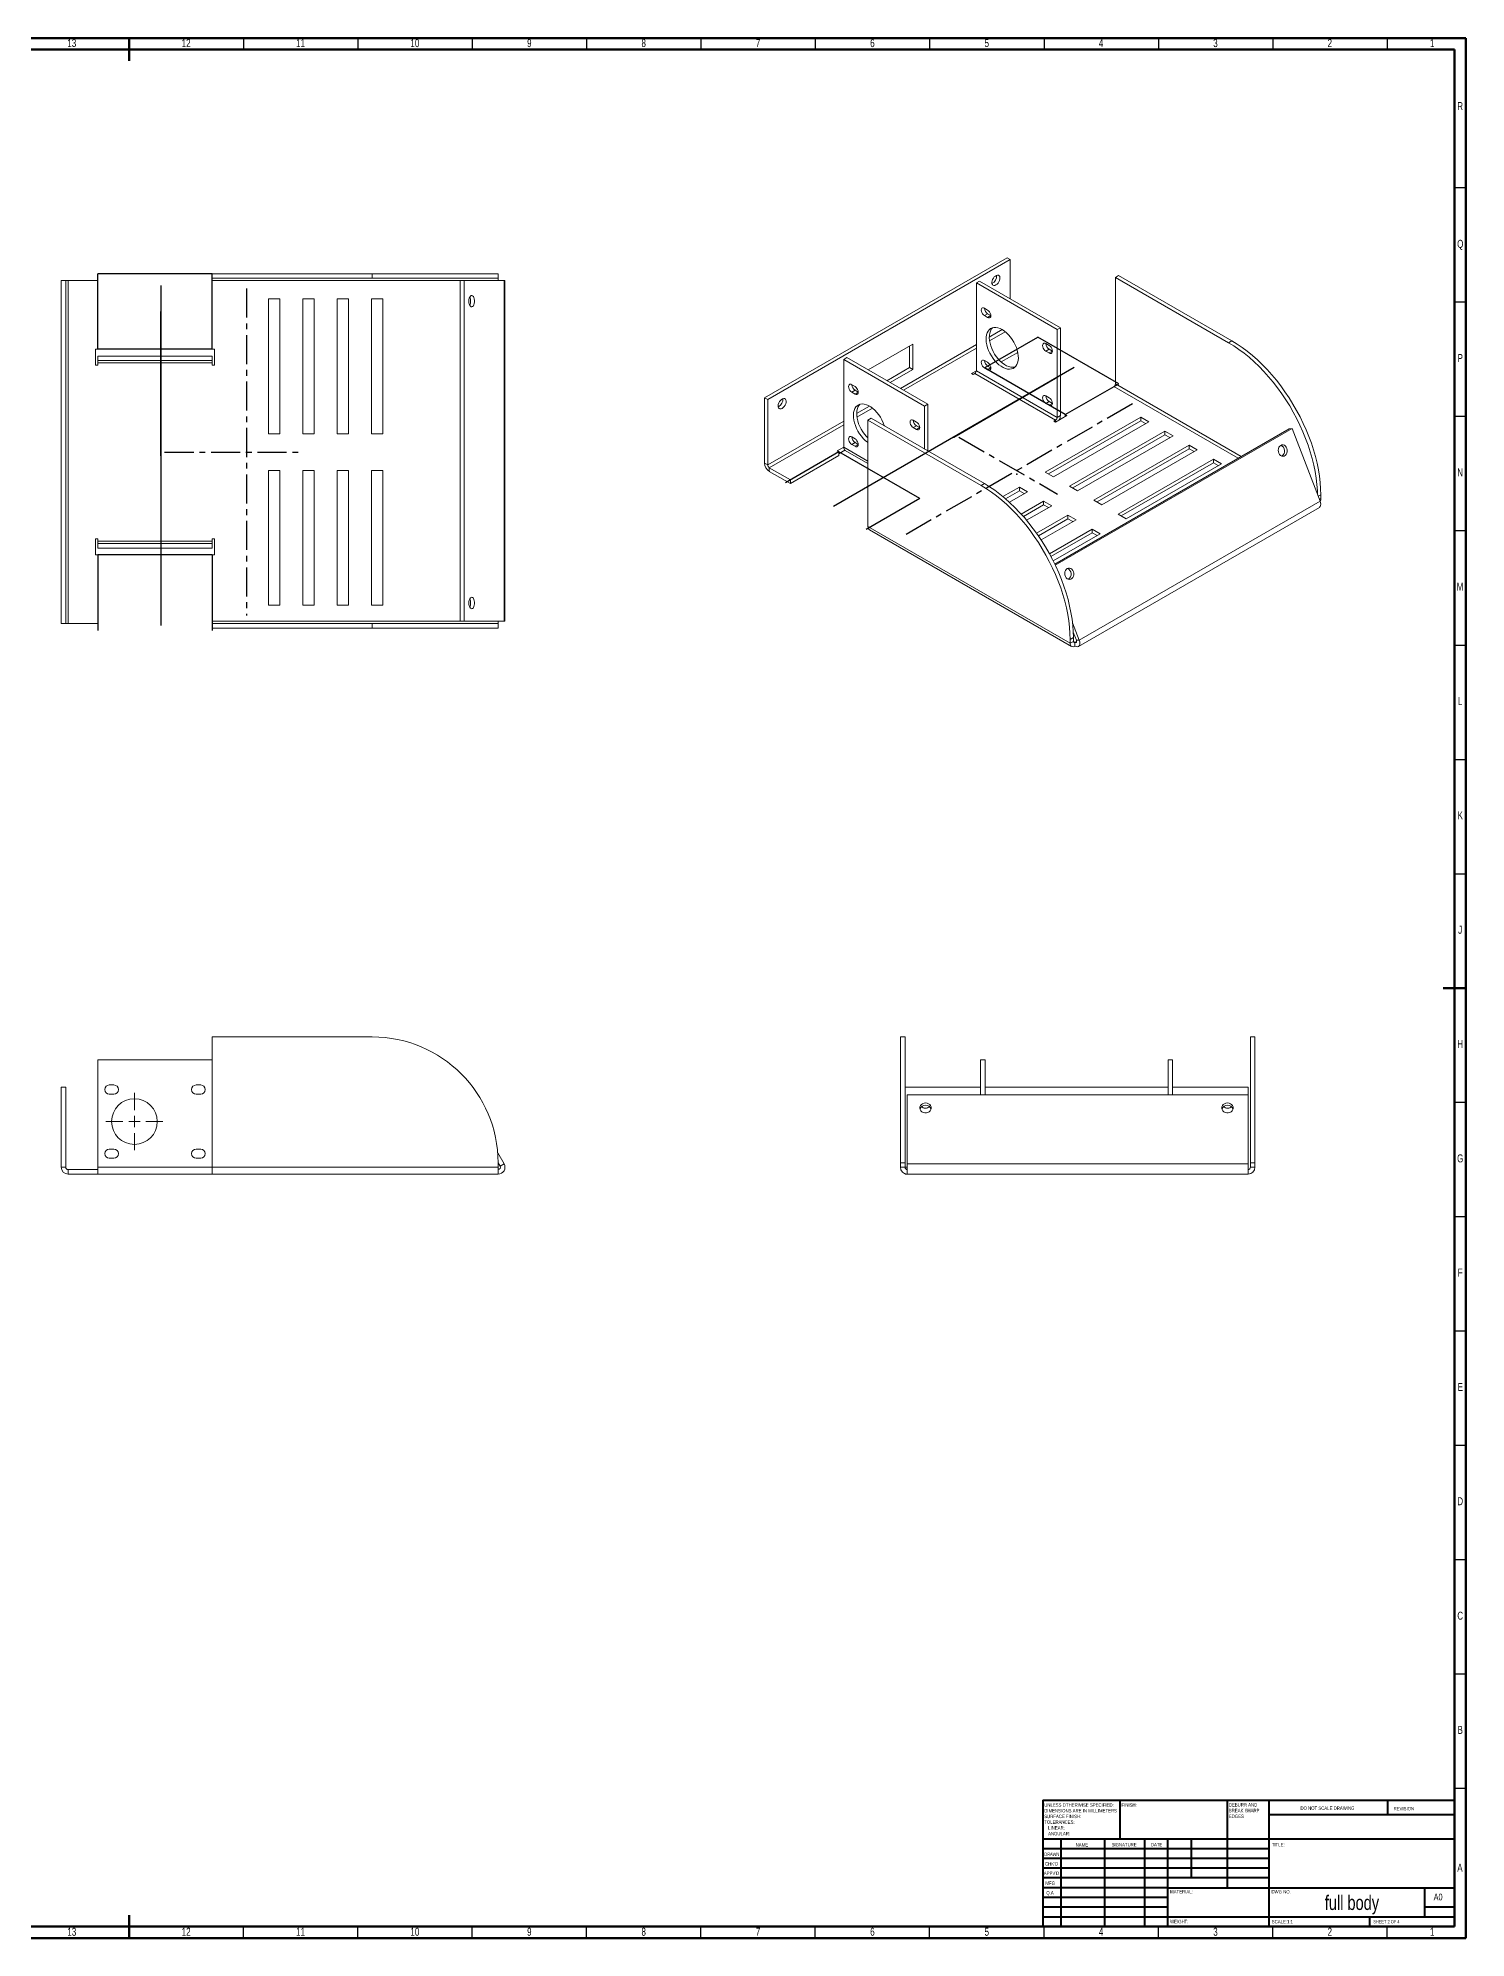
# Paper-space layout 'Sheet2' of a CAD drawing. Header units: millimetres. Extents: x 15 to 1184, y 5 to 836.
# Drawn here: x 560 to 1184, y 5 to 836 of the extents above; entities that cross this region are included whole.
import ezdxf

# ---------------------------------------------------------------- set-up
doc = ezdxf.new("R2010")
doc.units = ezdxf.units.MM
doc.header["$PDSIZE"] = -1
doc.linetypes.add('CENTERX2', pattern=[20.32, 12.7, -2.54, 2.54, -2.54])
doc.styles.add('SLDTEXTSTYLE0', font='TXT', dxfattribs={"width": 0.75})
doc.styles.add('SLDTEXTSTYLE1', font='TXT', dxfattribs={"width": 0.686449})
doc.styles.add('SLDTEXTSTYLE2', font='TXT', dxfattribs={"width": 0.6875})

# ---------------------------------------------------------------- blocks, each defined once
blk = doc.blocks.new('SW_NOTE_2')
at = {"color": 0, "linetype": 'Continuous', "lineweight": 0, "char_height": 1.5, "attachment_point": 1, "style": 'SLDTEXTSTYLE0'}
for s, insert in [('UNLESS OTHERWISE SPECIFIED:', (0, 1.93)), ('TOLERANCES:', (0, -5.57)), ('SURFACE FINISH:', (0, -3.07)), ('DIMENSIONS ARE IN MILLIMETERS', (0, -0.57)), ('LINEAR:', (1.69, -8.07)), ('ANGULAR:', (1.69, -10.57))]:
    blk.add_mtext(s, dxfattribs=dict(at, insert=insert))
blk = doc.blocks.new('SW_NOTE_3')
at = {"color": 0, "linetype": 'Continuous', "lineweight": 0, "char_height": 1.5, "attachment_point": 1, "style": 'SLDTEXTSTYLE0'}
for s, insert in [('DEBURR AND', (0, 1.93)), ('BREAK SHARP', (0, -0.57)), ('EDGES', (0, -3.07))]:
    blk.add_mtext(s, dxfattribs=dict(at, insert=insert))
blk = doc.blocks.new('SW_CENTERMARKSYMBOL_4')
at = {"color": 0, "linetype": 'Continuous', "lineweight": 0}
for p, q in [((0, 5), (0, 12.5)), ((-5, 0), (-12.5, 0)), ((0, 0), (-2.5, 0)), ((0, 0), (0, 2.5)), ((0, 0), (0, -2.5)), ((0, 0), (2.5, 0)), ((5, 0), (12.5, 0)), ((0, -5), (0, -12.5))]:
    blk.add_line(p, q, dxfattribs=at)

psp = doc.layouts.new('Sheet2')

# ---------------------------------------------------------------- linework, layer by layer
at = {"color": 7, "linetype": 'Continuous', "lineweight": 60}
for p, q in [((15, 836), (1184, 836)), ((1184, 836), (15, 836)), ((20, 831), (1179, 831)), ((1179, 831), (20, 831)), ((599.5, 836), (599.5, 826)), ((599.5, 836), (599.5, 826)), ((1179, 831), (1179, 10)), ((1184, 836), (1184, 5)), ((1184, 420.5), (1174, 420.5)), ((1179, 10), (1179, 65.25)), ((1179, 65.25), (1179, 10)), ((1179, 10), (20, 10)), ((599.5, 5), (599.5, 15)), ((991.8, 10), (1179, 10)), ((1184, 5), (15, 5))]:
    psp.add_line(p, q, dxfattribs=at)
at = {"color": 7, "linetype": 'Continuous', "lineweight": 30}
for p, q in [((649.5, 836), (649.5, 831)), ((699.5, 836), (699.5, 831)), ((749.5, 836), (749.5, 831)), ((799.5, 836), (799.5, 831)), ((849.5, 836), (849.5, 831)), ((899.5, 836), (899.5, 831)), ((949.5, 836), (949.5, 831)), ((999.6, 836), (999.6, 831)), ((1049.5, 836), (1049.5, 831)), ((1099.5, 836), (1099.5, 831)), ((1149.5, 836), (1149.5, 831)), ((1184, 770.5), (1179, 770.5)), ((1184, 720.5), (1179, 720.5)), ((1184, 670.5), (1179, 670.5)), ((1184, 620.5), (1179, 620.5)), ((1179, 570.5), (1184, 570.5)), ((1179, 520.5), (1184, 520.5)), ((1179, 470.5), (1184, 470.5)), ((1179, 370.5), (1184, 370.5)), ((1179, 320.5), (1184, 320.5)), ((1179, 270.5), (1184, 270.5)), ((1179, 220.5), (1184, 220.5)), ((1179, 170.5), (1184, 170.5)), ((1179, 120.5), (1184, 120.5)), ((1179, 70.5), (1184, 70.5)), ((649.5, 5), (649.5, 10)), ((699.5, 5), (699.5, 10)), ((749.5, 5), (749.5, 10)), ((799.5, 5), (799.5, 10)), ((849.5, 5), (849.5, 10)), ((899.5, 5), (899.5, 10)), ((949.5, 5), (949.5, 10)), ((999.6, 5), (999.6, 10)), ((1049.5, 5), (1049.5, 10)), ((1099.5, 5), (1099.5, 10)), ((1149.5, 5), (1149.5, 10))]:
    psp.add_line(p, q, dxfattribs=at)
at = {"color": 7, "linetype": 'Continuous', "lineweight": 15}
for p, q in [((983.347, 739.872), (877.281, 678.642)), ((983.347, 739.872), (984.761, 739.056)), ((705.794, 732.886), (635.794, 732.886)), ((635.794, 732.886), (635.794, 730.886)), ((705.794, 730.886), (705.794, 732.886)), ((705.794, 732.886), (760.794, 732.886)), ((760.794, 732.886), (760.794, 730.886)), ((984.761, 739.056), (878.695, 677.825)), ((984.761, 721.913), (984.761, 739.056)), ((1032.137, 732.12), (1030.723, 731.303)), ((1030.723, 731.303), (1030.723, 684.76)), ((1080.221, 702.729), (1030.723, 731.303)), ((1081.635, 703.545), (1032.137, 732.12)), ((569.794, 729.886), (569.794, 579.886)), ((569.794, 729.886), (571.794, 729.886)), ((571.794, 729.886), (571.794, 579.886)), ((572.794, 729.886), (571.794, 729.886)), ((572.794, 579.886), (572.794, 729.886)), ((572.794, 729.886), (585.794, 729.886)), ((585.794, 699.886), (585.794, 729.886)), ((705.794, 730.886), (635.794, 730.886)), ((635.794, 730.886), (635.794, 729.886)), ((635.794, 729.886), (744.258, 729.886)), ((635.794, 699.886), (635.794, 729.886)), ((760.794, 730.886), (705.794, 730.886)), ((744.258, 580.886), (744.258, 729.886)), ((745.99, 729.886), (744.258, 729.886)), ((745.99, 580.886), (745.99, 729.886)), ((745.99, 729.886), (763.392, 729.886)), ((760.794, 729.886), (760.794, 730.886)), ((763.392, 580.886), (763.392, 729.886)), ((763.392, 729.886), (763.794, 729.886)), ((763.794, 580.886), (763.794, 729.886)), ((971.326, 729.669), (969.912, 728.853)), ((969.912, 728.853), (969.912, 690.475)), ((1005.267, 708.442), (969.912, 728.853)), ((1006.681, 709.259), (971.326, 729.669)), ((660.42, 721.886), (665.42, 721.886)), ((660.42, 662.886), (660.42, 721.886)), ((665.42, 721.886), (665.42, 662.886)), ((675.42, 721.886), (680.42, 721.886)), ((675.42, 662.886), (675.42, 721.886)), ((680.42, 721.886), (680.42, 662.886)), ((690.42, 721.886), (695.42, 721.886)), ((690.42, 662.886), (690.42, 721.886)), ((695.42, 721.886), (695.42, 662.886)), ((705.42, 721.886), (710.42, 721.886)), ((705.42, 662.886), (705.42, 721.886)), ((710.42, 721.886), (710.42, 662.886)), ((973.447, 717.83), (974.862, 717.013)), ((974.862, 715.38), (973.447, 714.563)), ((976.276, 714.563), (974.862, 715.38)), ((974.862, 713.747), (973.447, 714.563)), ((976.276, 714.563), (974.862, 713.747)), ((981.229, 708.438), (975.569, 705.17)), ((975.689, 703.607), (982.523, 707.552)), ((1006.681, 709.259), (1005.267, 708.442)), ((1005.267, 670.065), (1005.267, 708.442)), ((1006.681, 670.881), (1006.681, 709.259)), ((585.794, 699.886), (584.794, 699.886)), ((584.794, 699.886), (584.794, 692.886)), ((636.794, 699.886), (635.794, 699.886)), ((636.794, 692.886), (636.794, 699.886)), ((922.603, 690.851), (942.074, 702.091)), ((969.912, 701.905), (936.683, 682.722)), ((938.098, 681.906), (969.912, 700.272)), ((940.659, 701.275), (940.659, 691.815)), ((942.074, 702.091), (942.074, 690.998)), ((979.731, 695.327), (987.671, 699.911)), ((980.771, 694.295), (988.046, 698.494)), ((1000.318, 702.318), (1001.732, 701.501)), ((1001.732, 699.868), (1000.318, 699.052)), ((1001.732, 698.235), (1000.318, 699.052)), ((1003.146, 699.052), (1001.732, 699.868)), ((1003.146, 699.052), (1001.732, 698.235)), ((1080.221, 702.729), (1081.635, 703.545)), ((584.794, 692.886), (585.794, 692.886)), ((635.794, 696.886), (585.794, 696.886)), ((585.794, 696.886), (585.794, 694.886)), ((635.794, 694.886), (585.794, 694.886)), ((585.794, 694.886), (585.794, 693.886)), ((585.794, 693.886), (635.794, 693.886)), ((585.794, 692.886), (585.794, 693.886)), ((635.794, 696.886), (635.794, 694.886)), ((635.794, 693.886), (635.794, 694.886)), ((635.794, 693.886), (635.794, 692.886)), ((635.794, 692.886), (636.794, 692.886)), ((911.929, 695.38), (913.343, 696.196)), ((911.929, 695.38), (947.285, 674.97)), ((911.929, 657.002), (911.929, 695.38)), ((913.343, 696.196), (948.699, 675.786)), ((940.659, 691.815), (930.796, 686.121)), ((942.074, 690.998), (932.211, 685.304)), ((942.074, 690.998), (940.659, 691.815)), ((969.912, 690.475), (967.791, 689.25)), ((1005.267, 670.065), (969.912, 690.475)), ((973.447, 694.966), (974.862, 694.15)), ((974.862, 692.517), (973.447, 691.7)), ((974.862, 690.884), (973.447, 691.7)), ((974.862, 692.516), (975.862, 693.094)), ((976.276, 691.7), (974.862, 692.517)), ((976.276, 691.7), (974.862, 690.884)), ((916.879, 683.54), (915.465, 684.357)), ((916.879, 681.907), (915.465, 681.091)), ((916.879, 681.907), (918.293, 681.091)), ((967.791, 689.25), (968.498, 688.842)), ((968.498, 688.842), (969.205, 689.25)), ((969.205, 689.25), (1004.56, 668.84)), ((1008.803, 671.289), (1030.016, 683.536)), ((1030.016, 683.536), (1084.334, 652.178)), ((1085.749, 652.995), (1030.723, 684.76)), ((877.281, 678.642), (878.695, 677.825)), ((877.281, 678.642), (877.281, 650.063)), ((878.695, 677.825), (878.695, 649.247)), ((883.567, 674.824), (883.243, 674.672)), ((915.465, 681.091), (916.879, 680.274)), ((918.293, 681.091), (916.879, 680.274)), ((923.246, 674.965), (917.586, 671.698)), ((917.706, 670.134), (924.541, 674.08)), ((947.285, 674.97), (948.699, 675.786)), ((947.285, 674.97), (947.285, 656.194)), ((948.699, 675.786), (948.699, 655.377)), ((1000.318, 679.455), (1001.732, 678.638)), ((1001.732, 677.005), (1000.318, 676.189)), ((1001.732, 675.372), (1000.318, 676.189)), ((1003.146, 676.189), (1001.732, 677.005)), ((1003.146, 676.189), (1001.732, 675.372)), ((911.929, 668.432), (878.695, 649.247)), ((879.402, 648.022), (911.929, 666.799)), ((922.536, 668.848), (923.95, 669.664)), ((922.536, 622.305), (922.536, 668.848)), ((922.536, 668.848), (972.033, 640.274)), ((923.95, 669.664), (973.447, 641.09)), ((943.749, 668.029), (942.335, 668.845)), ((943.749, 666.395), (942.335, 665.579)), ((942.335, 665.579), (943.749, 664.763)), ((943.749, 666.395), (945.163, 665.579)), ((945.163, 665.579), (943.749, 664.763)), ((1000.053, 646.133), (1041.773, 670.217)), ((1001.468, 645.317), (1041.773, 668.584)), ((1045.308, 668.176), (1003.589, 644.092)), ((1004.56, 668.84), (1003.853, 668.432)), ((1003.853, 668.432), (1004.56, 668.024)), ((1004.201, 605.918), (1106.712, 665.096)), ((1004.425, 605.45), (1107.936, 665.206)), ((1004.56, 668.024), (1009.51, 670.881)), ((1004.56, 668.84), (1004.56, 668.024)), ((1005.267, 670.065), (1006.681, 670.881)), ((1009.51, 670.881), (1008.803, 671.289)), ((1008.803, 670.473), (1008.803, 671.289)), ((1041.773, 670.217), (1045.308, 668.176)), ((1041.773, 670.217), (1041.773, 668.584)), ((1041.773, 668.584), (1043.894, 667.36)), ((1107.936, 665.206), (1106.712, 665.096)), ((1107.936, 665.206), (1120.241, 633.491)), ((665.42, 662.886), (660.42, 662.886)), ((680.42, 662.886), (675.42, 662.886)), ((695.42, 662.886), (690.42, 662.886)), ((710.42, 662.886), (705.42, 662.886)), ((911.929, 657.002), (909.101, 655.369)), ((911.929, 657.002), (922.536, 650.879)), ((916.879, 660.677), (915.465, 661.494)), ((916.879, 659.044), (915.465, 658.228)), ((915.465, 658.228), (916.879, 657.411)), ((916.879, 659.044), (918.293, 658.228)), ((918.293, 658.228), (916.879, 657.411)), ((1010.66, 640.01), (1052.379, 664.094)), ((1012.074, 639.194), (1052.379, 662.461)), ((1055.915, 662.053), (1014.195, 637.969)), ((1021.267, 633.887), (1062.986, 657.971)), ((1052.379, 664.094), (1055.915, 662.053)), ((1052.379, 664.094), (1052.379, 662.461)), ((1052.379, 662.461), (1054.5, 661.237)), ((1062.986, 657.971), (1066.521, 655.93)), ((1062.986, 657.971), (1062.986, 656.338)), ((878.695, 649.247), (877.281, 650.063)), ((909.808, 654.961), (888.595, 642.715)), ((909.808, 653.328), (888.595, 641.082)), ((909.101, 655.369), (909.808, 654.961)), ((912.469, 655.681), (909.808, 654.145)), ((909.808, 653.328), (909.808, 654.961)), ((912.551, 655.629), (922.536, 649.865)), ((1022.681, 633.071), (1062.986, 656.338)), ((1066.521, 655.93), (1024.802, 631.846)), ((1031.873, 627.764), (1073.592, 651.848)), ((1033.288, 626.948), (1073.592, 650.215)), ((1077.128, 649.807), (1035.409, 625.723)), ((1062.986, 656.338), (1065.107, 655.114)), ((1073.592, 651.848), (1077.128, 649.807)), ((1073.592, 651.848), (1073.592, 650.215)), ((1073.592, 650.215), (1075.714, 648.991)), ((660.42, 646.886), (665.42, 646.886)), ((660.42, 587.886), (660.42, 646.886)), ((665.42, 646.886), (665.42, 587.886)), ((675.42, 646.886), (680.42, 646.886)), ((675.42, 587.886), (675.42, 646.886)), ((680.42, 646.886), (680.42, 587.886)), ((690.42, 646.886), (695.42, 646.886)), ((690.42, 587.886), (690.42, 646.886)), ((695.42, 646.886), (695.42, 587.886)), ((705.42, 646.886), (710.42, 646.886)), ((705.42, 587.886), (705.42, 646.886)), ((710.42, 646.886), (710.42, 587.886)), ((888.595, 642.715), (879.402, 648.022)), ((879.402, 648.022), (879.402, 646.389)), ((888.595, 641.082), (879.402, 646.389)), ((888.595, 641.082), (888.595, 642.715)), ((972.033, 640.274), (973.447, 641.09)), ((1003.589, 644.092), (1000.053, 646.133)), ((1014.195, 637.969), (1010.66, 640.01)), ((981.533, 635.441), (988.74, 639.602)), ((982.684, 634.473), (988.74, 637.969)), ((992.275, 637.561), (984.356, 632.99)), ((988.74, 639.602), (992.275, 637.561)), ((988.74, 639.602), (988.74, 637.969)), ((988.74, 637.969), (990.861, 636.744)), ((989.514, 627.803), (999.346, 633.479)), ((990.476, 626.725), (999.346, 631.846)), ((999.346, 633.479), (1002.882, 631.438)), ((999.346, 633.479), (999.346, 631.846)), ((999.346, 631.846), (1001.467, 630.621)), ((1014.883, 572.668), (1120.241, 633.491)), ((1024.802, 631.846), (1021.267, 633.887)), ((1120.526, 636.184), (1119.44, 635.557)), ((1119.957, 634.223), (1120.526, 634.551)), ((1120.526, 634.551), (1120.526, 636.184)), ((1002.882, 631.438), (991.879, 625.086)), ((996.226, 619.431), (1009.953, 627.356)), ((997.037, 618.267), (1009.953, 625.723)), ((1013.488, 625.315), (998.22, 616.5)), ((1009.953, 627.356), (1013.488, 625.315)), ((1009.953, 627.356), (1009.953, 625.723)), ((1009.953, 625.723), (1012.074, 624.498)), ((1014.545, 569.906), (1119.904, 630.728)), ((1035.409, 625.723), (1031.873, 627.764)), ((585.794, 616.886), (584.794, 616.886)), ((584.794, 616.886), (584.794, 609.886)), ((585.794, 615.886), (585.794, 616.886)), ((635.794, 615.886), (585.794, 615.886)), ((585.794, 615.886), (585.794, 614.886)), ((636.794, 616.886), (635.794, 616.886)), ((635.794, 616.886), (635.794, 615.886)), ((635.794, 614.886), (635.794, 615.886)), ((636.794, 609.886), (636.794, 616.886)), ((922.536, 622.305), (1010.924, 571.28)), ((923.157, 620.932), (1011.546, 569.906)), ((1001.863, 610.439), (1020.559, 621.233)), ((1002.537, 609.195), (1020.559, 619.6)), ((1024.095, 619.192), (1003.513, 607.31)), ((1020.559, 621.233), (1024.095, 619.192)), ((1020.559, 621.233), (1020.559, 619.6)), ((1020.559, 619.6), (1022.681, 618.375)), ((584.794, 609.886), (585.794, 609.886)), ((585.794, 612.886), (585.794, 614.886)), ((585.794, 614.886), (635.794, 614.886)), ((585.794, 612.886), (635.794, 612.886)), ((585.794, 609.886), (585.794, 579.886)), ((635.794, 612.886), (635.794, 614.886)), ((635.794, 609.886), (635.794, 580.886)), ((635.794, 609.886), (636.794, 609.886)), ((665.42, 587.886), (660.42, 587.886)), ((680.42, 587.886), (675.42, 587.886)), ((695.42, 587.886), (690.42, 587.886)), ((710.42, 587.886), (705.42, 587.886)), ((569.794, 579.886), (571.794, 579.886)), ((571.794, 579.886), (572.794, 579.886)), ((585.794, 579.886), (572.794, 579.886)), ((744.258, 580.886), (635.794, 580.886)), ((635.794, 580.886), (635.794, 579.886)), ((635.794, 577.886), (635.794, 579.886)), ((635.794, 579.886), (705.794, 579.886)), ((635.794, 577.886), (705.794, 577.886)), ((705.794, 577.886), (705.794, 579.886)), ((705.794, 579.886), (760.794, 579.886)), ((760.794, 577.886), (705.794, 577.886)), ((745.99, 580.886), (744.258, 580.886)), ((763.392, 580.886), (745.99, 580.886)), ((760.794, 579.886), (760.794, 580.886)), ((760.794, 579.886), (760.794, 577.886)), ((763.794, 580.886), (763.392, 580.886)), ((1012.338, 573.729), (1010.924, 572.913)), ((1014.883, 572.668), (1011.959, 580.203)), ((1013.658, 572.559), (1012.286, 576.095)), ((1012.338, 573.729), (1012.338, 572.096)), ((1010.924, 572.913), (1010.924, 571.28)), ((1012.338, 572.096), (1010.924, 571.28)), ((1013.045, 571.688), (1012.338, 572.096)), ((1013.753, 572.096), (1013.045, 571.688)), ((1013.045, 571.688), (1013.045, 570.055)), ((1013.658, 572.559), (1014.883, 572.668)), ((635.794, 342.081), (635.794, 399.081)), ((635.794, 399.081), (705.794, 399.081)), ((936.72, 399.081), (938.72, 399.081)), ((936.72, 344.081), (936.72, 399.081)), ((938.72, 399.081), (938.72, 344.081)), ((1089.72, 344.081), (1089.72, 399.081)), ((1089.72, 399.081), (1091.72, 399.081)), ((1091.72, 399.081), (1091.72, 344.081)), ((585.794, 389.081), (635.794, 389.081)), ((585.794, 342.081), (585.794, 389.081)), ((971.72, 389.081), (973.72, 389.081)), ((971.72, 389.081), (971.72, 373.722)), ((973.72, 389.081), (973.72, 373.722)), ((1055.72, 389.081), (1053.72, 389.081)), ((1053.72, 373.722), (1053.72, 389.081)), ((1055.72, 373.722), (1055.72, 389.081)), ((569.794, 377.081), (571.794, 377.081)), ((569.794, 377.081), (569.794, 342.081)), ((571.794, 377.081), (571.794, 342.081)), ((592.794, 378.081), (590.794, 378.081)), ((590.794, 374.081), (592.794, 374.081)), ((630.794, 378.081), (628.794, 378.081)), ((628.794, 374.081), (630.794, 374.081)), ((971.72, 377.081), (938.72, 377.081)), ((1053.72, 377.081), (973.72, 377.081)), ((1088.72, 377.081), (1055.72, 377.081)), ((1088.72, 373.722), (1088.72, 377.081)), ((939.72, 373.722), (1088.72, 373.722)), ((939.72, 343.581), (939.72, 373.722)), ((1088.72, 373.722), (1088.72, 343.581)), ((592.794, 350.081), (590.794, 350.081)), ((630.794, 350.081), (628.794, 350.081)), ((571.794, 342.081), (569.794, 342.081)), ((572.794, 341.081), (572.794, 339.081)), ((585.794, 341.081), (572.794, 341.081)), ((585.794, 342.081), (635.794, 342.081)), ((585.794, 341.081), (585.794, 342.081)), ((585.794, 339.081), (585.794, 341.081)), ((590.794, 346.081), (592.794, 346.081)), ((628.794, 346.081), (630.794, 346.081)), ((635.794, 342.081), (760.794, 342.081)), ((635.794, 339.081), (635.794, 342.081)), ((763.392, 343.581), (760.626, 348.372)), ((760.794, 344.081), (760.794, 342.081)), ((761.66, 342.581), (760.794, 344.081)), ((760.794, 342.081), (760.794, 339.081)), ((761.66, 342.581), (763.392, 343.581)), ((938.72, 344.081), (936.72, 344.081)), ((936.72, 344.081), (936.72, 342.081)), ((938.72, 342.081), (936.72, 342.081)), ((938.72, 344.081), (938.72, 342.081)), ((939.72, 342.081), (938.72, 342.081)), ((939.72, 339.081), (939.72, 343.581)), ((939.72, 343.581), (1088.72, 343.581)), ((1088.72, 343.581), (1088.72, 339.081)), ((1089.72, 342.081), (1089.72, 344.081)), ((1091.72, 344.081), (1089.72, 344.081)), ((1089.72, 342.081), (1091.72, 342.081)), ((1091.72, 342.081), (1091.72, 344.081)), ((585.794, 339.081), (572.794, 339.081)), ((635.794, 339.081), (585.794, 339.081)), ((760.794, 339.081), (635.794, 339.081)), ((938.72, 339.081), (938.72, 339.253)), ((939.72, 339.081), (938.72, 339.081)), ((1088.72, 339.081), (939.72, 339.081))]:
    psp.add_line(p, q, dxfattribs=at)
at = {"color": 7, "linetype": 'Continuous'}
for p, q in [((635.794, 732.923), (585.794, 732.923)), ((585.794, 699.886), (585.794, 732.923)), ((635.794, 699.886), (635.794, 732.923)), ((613.294, 727.779), (613.294, 578.974)), ((613.294, 653.377), (613.294, 716.404)), ((635.794, 699.886), (585.794, 699.886)), ((973.447, 691.7), (996.808, 705.185)), ((1032.163, 684.775), (996.808, 705.185)), ((1012.616, 691.86), (907.395, 631.117)), ((1008.803, 671.289), (973.447, 691.7)), ((960.006, 661.489), (1004.573, 687.217)), ((1008.803, 671.289), (1032.163, 684.775)), ((909.808, 654.961), (886.447, 641.476)), ((945.163, 634.551), (909.808, 654.961)), ((945.163, 634.551), (921.803, 621.065)), ((585.794, 609.886), (585.794, 576.849)), ((635.794, 609.886), (585.794, 609.886)), ((635.794, 609.886), (635.794, 576.849))]:
    psp.add_line(p, q, dxfattribs=at)
at = {"color": 7, "linetype": 'CENTERX2'}
for p, q in [((650.794, 726.395), (650.794, 583.377)), ((1038.154, 675.988), (937.025, 617.607)), ((962.294, 661.4), (1005.398, 636.517)), ((615.02, 654.886), (675.979, 654.886))]:
    psp.add_line(p, q, dxfattribs=at)
at = {"color": 7, "linetype": 'Continuous', "lineweight": 40}
for p, q in [((999, 65.25), (1179, 65.25)), ((999, 65.25), (999, 10)), ((1032.8, 48.25), (1032.8, 65.25)), ((1079.6, 65.25), (1079.6, 27)), ((1097.8, 65.25), (1097.8, 10)), ((1179, 58.875), (1097.8, 58.875)), ((1149.8, 58.875), (1149.8, 65.25)), ((1179, 48.25), (999, 48.25)), ((1097.8, 44), (999, 44)), ((1006.8, 48.25), (1006.8, 10)), ((1025.991, 48.25), (1025.991, 10)), ((1043.399, 48.25), (1043.399, 10)), ((1053.6, 10), (1053.6, 48.25)), ((1064, 31.25), (1064, 48.25)), ((1097.8, 39.75), (999, 39.75)), ((1097.8, 35.5), (999, 35.5)), ((1097.8, 31.25), (999, 31.25)), ((1053.6, 27), (999, 27)), ((1053.6, 27), (1179, 27)), ((1166, 14.25), (1166, 27)), ((1053.6, 22.75), (999, 22.75)), ((1053.6, 18.5), (999, 18.5)), ((1179, 18.5), (1166, 18.5)), ((999, 14.25), (1179, 14.25)), ((1142, 10), (1142, 14.25))]:
    psp.add_line(p, q, dxfattribs=at)
at = {"color": 7, "linetype": 'Continuous', "lineweight": 15, "flags": 128}
for points in [[(978.475, 727.98), (977.998, 727.781), (977.556, 727.747), (977.183, 727.882), (976.905, 728.176), (976.744, 728.607), (976.711, 729.143), (976.809, 729.744), (977.031, 730.365), (977.359, 730.961), (977.771, 731.487), (978.234, 731.905), (978.716, 732.183), (979.179, 732.301), (979.591, 732.249), (979.919, 732.033), (980.141, 731.667), (980.239, 731.179), (980.206, 730.605), (980.045, 729.989), (979.767, 729.374), (979.393, 728.808), (978.952, 728.331), (978.475, 727.98)], [(748.017, 720.886), (748.064, 720.212), (748.199, 719.587), (748.414, 719.059), (748.692, 718.666), (749.013, 718.438), (749.353, 718.392), (749.686, 718.53), (749.988, 718.844), (750.237, 719.308), (750.414, 719.89), (750.506, 720.546), (750.506, 721.226), (750.414, 721.882), (750.237, 722.464), (749.988, 722.928), (749.686, 723.242), (749.353, 723.38), (749.013, 723.334), (748.692, 723.106), (748.414, 722.713), (748.199, 722.185), (748.064, 721.561), (748.017, 720.886)], [(973.447, 714.563), (973.01, 714.896), (972.616, 715.355), (972.303, 715.897), (972.102, 716.468), (972.033, 717.013), (972.102, 717.478), (972.303, 717.817), (972.616, 717.998), (973.01, 718.002), (973.447, 717.83)], [(974.862, 717.013), (975.299, 716.681), (975.693, 716.221), (976.006, 715.68), (976.207, 715.108), (976.276, 714.564), (976.207, 714.099), (976.006, 713.76), (975.693, 713.579), (975.299, 713.575), (974.862, 713.747)], [(981.226, 708.44), (982.168, 707.823), (983.094, 707.072), (983.986, 706.199), (984.829, 705.22), (985.608, 704.153), (986.308, 703.017), (986.918, 701.832), (987.427, 700.619), (987.824, 699.4), (988.104, 698.197), (988.261, 697.03), (988.293, 695.922), (988.198, 694.891), (987.979, 693.957), (987.64, 693.135), (987.186, 692.44), (986.625, 691.886), (985.969, 691.481), (985.227, 691.233), (984.415, 691.146), (983.545, 691.222), (982.634, 691.46), (981.698, 691.855), (980.753, 692.4), (979.817, 693.086), (978.906, 693.9), (978.037, 694.828), (977.224, 695.853), (976.482, 696.957), (975.826, 698.12), (975.265, 699.322), (974.812, 700.54), (974.472, 701.754), (974.253, 702.942), (974.159, 704.082), (974.19, 705.154), (974.347, 706.138), (974.627, 707.019), (975.025, 707.779), (975.533, 708.405), (976.143, 708.886), (976.843, 709.213), (977.622, 709.381), (978.465, 709.386), (979.357, 709.228), (980.283, 708.911), (981.226, 708.44)], [(986.882, 692.109), (986.642, 692.049), (985.829, 691.962), (984.959, 692.038), (984.048, 692.276), (983.112, 692.671), (982.168, 693.217), (981.231, 693.902), (980.32, 694.717), (979.451, 695.644), (978.638, 696.669), (977.897, 697.773), (977.24, 698.937), (976.68, 700.138), (976.226, 701.357), (975.886, 702.571), (975.667, 703.758), (975.573, 704.898), (975.604, 705.97), (975.761, 706.955), (976.041, 707.835), (976.439, 708.595), (976.947, 709.221), (976.983, 709.256)], [(1000.318, 699.052), (999.881, 699.384), (999.486, 699.843), (999.173, 700.385), (998.973, 700.957), (998.903, 701.501), (998.973, 701.966), (999.173, 702.305), (999.486, 702.486), (999.881, 702.49), (1000.318, 702.318)], [(1001.732, 701.501), (1002.169, 701.169), (1002.563, 700.71), (1002.876, 700.168), (1003.077, 699.597), (1003.146, 699.052), (1003.077, 698.587), (1002.876, 698.248), (1002.563, 698.067), (1002.169, 698.063), (1001.732, 698.235)], [(1119.101, 636.431), (1119.046, 638.017), (1118.848, 640.733), (1118.521, 643.507), (1118.063, 646.33), (1117.478, 649.191), (1116.766, 652.082), (1115.931, 654.992), (1114.975, 657.911), (1113.901, 660.831), (1112.713, 663.74), (1111.416, 666.629), (1110.013, 669.488), (1108.509, 672.308), (1106.909, 675.078), (1105.219, 677.791), (1103.445, 680.435), (1101.591, 683.003), (1099.666, 685.486), (1097.675, 687.876), (1095.624, 690.163), (1093.522, 692.342), (1091.375, 694.403), (1089.189, 696.341), (1086.974, 698.148), (1084.736, 699.819), (1082.482, 701.347), (1080.221, 702.729)], [(1081.635, 703.545), (1083.896, 702.164), (1086.15, 700.635), (1088.388, 698.964), (1090.604, 697.157), (1092.789, 695.219), (1094.936, 693.158), (1097.039, 690.98), (1099.089, 688.692), (1101.08, 686.303), (1103.006, 683.82), (1104.859, 681.252), (1106.633, 678.607), (1108.323, 675.895), (1109.923, 673.124), (1111.427, 670.304), (1112.83, 667.445), (1114.128, 664.556), (1115.315, 661.647), (1116.389, 658.728), (1117.345, 655.808), (1118.18, 652.898), (1118.892, 650.008), (1119.477, 647.146), (1119.935, 644.324), (1120.263, 641.55), (1120.46, 638.834), (1120.526, 636.184)], [(973.447, 691.7), (973.01, 692.033), (972.616, 692.492), (972.303, 693.034), (972.102, 693.605), (972.033, 694.15), (972.102, 694.614), (972.303, 694.954), (972.616, 695.134), (973.01, 695.139), (973.447, 694.966)], [(974.862, 694.15), (975.299, 693.818), (975.693, 693.358), (976.006, 692.816), (976.207, 692.245), (976.276, 691.701), (976.207, 691.236), (976.006, 690.897), (975.693, 690.716), (975.299, 690.712), (974.862, 690.884)], [(915.465, 684.357), (915.028, 684.529), (914.633, 684.525), (914.321, 684.344), (914.12, 684.005), (914.05, 683.54), (914.12, 682.996), (914.321, 682.424), (914.633, 681.882), (915.028, 681.423), (915.465, 681.091)], [(916.879, 680.274), (917.316, 680.102), (917.71, 680.106), (918.023, 680.287), (918.224, 680.626), (918.293, 681.091), (918.224, 681.636), (918.023, 682.207), (917.71, 682.749), (917.316, 683.208), (916.879, 683.54)], [(884.981, 674.008), (884.504, 673.808), (884.063, 673.774), (883.689, 673.91), (883.412, 674.204), (883.251, 674.634), (883.218, 675.17), (883.316, 675.771), (883.537, 676.392), (883.866, 676.988), (884.277, 677.515), (884.741, 677.932), (885.222, 678.21), (885.686, 678.328), (886.097, 678.276), (886.426, 678.06), (886.647, 677.694), (886.745, 677.206), (886.712, 676.633), (886.551, 676.016), (886.273, 675.401), (885.9, 674.835), (885.458, 674.359), (884.981, 674.008)], [(929.722, 666.332), (929.657, 666.536), (929.203, 667.755), (928.643, 668.957), (927.986, 670.12), (927.245, 671.224), (926.432, 672.249), (925.562, 673.177), (924.651, 673.991), (923.715, 674.676), (922.771, 675.222), (921.834, 675.617), (920.923, 675.855), (920.054, 675.931), (919.241, 675.844), (918.5, 675.596), (917.843, 675.191), (917.283, 674.636), (916.829, 673.942), (916.489, 673.12), (916.27, 672.185), (916.176, 671.155), (916.207, 670.046), (916.364, 668.88), (916.644, 667.677), (917.042, 666.458), (917.55, 665.245), (918.16, 664.06), (918.861, 662.924), (919.639, 661.857), (920.482, 660.878), (921.375, 660.005), (922.3, 659.254), (922.536, 659.086)], [(919.001, 675.784), (918.697, 675.453), (918.243, 674.758), (917.903, 673.936), (917.685, 673.002), (917.59, 671.971), (917.622, 670.863), (917.779, 669.696), (918.059, 668.493), (918.456, 667.274), (918.964, 666.061), (919.574, 664.876), (920.275, 663.74), (921.054, 662.673), (921.897, 661.694), (922.536, 661.054)], [(1000.318, 676.189), (999.881, 676.521), (999.486, 676.98), (999.173, 677.522), (998.973, 678.093), (998.903, 678.638), (998.973, 679.103), (999.173, 679.442), (999.486, 679.623), (999.881, 679.627), (1000.318, 679.455)], [(1001.732, 678.638), (1002.169, 678.306), (1002.563, 677.847), (1002.876, 677.305), (1003.077, 676.733), (1003.146, 676.189), (1003.077, 675.724), (1002.876, 675.385), (1002.563, 675.204), (1002.169, 675.2), (1001.732, 675.372)], [(942.335, 668.845), (941.898, 669.017), (941.504, 669.013), (941.191, 668.832), (940.99, 668.493), (940.921, 668.028), (940.99, 667.484), (941.191, 666.913), (941.504, 666.371), (941.898, 665.911), (942.335, 665.579)], [(943.749, 664.763), (944.186, 664.59), (944.58, 664.595), (944.893, 664.775), (945.094, 665.115), (945.163, 665.579), (945.094, 666.124), (944.893, 666.695), (944.58, 667.237), (944.186, 667.696), (943.749, 668.029)], [(915.465, 661.494), (915.028, 661.666), (914.633, 661.662), (914.321, 661.481), (914.12, 661.142), (914.05, 660.677), (914.12, 660.132), (914.321, 659.561), (914.633, 659.019), (915.028, 658.56), (915.465, 658.228)], [(916.879, 657.411), (917.316, 657.239), (917.71, 657.243), (918.023, 657.424), (918.224, 657.763), (918.293, 658.228), (918.224, 658.772), (918.023, 659.344), (917.71, 659.886), (917.316, 660.345), (916.879, 660.677)], [(1103.006, 657.837), (1102.562, 657.478), (1102.216, 656.975), (1101.995, 656.368), (1101.914, 655.701), (1101.979, 655.024), (1102.186, 654.386), (1102.52, 653.835), (1102.955, 653.412), (1103.46, 653.148), (1103.996, 653.063), (1104.525, 653.163), (1105.006, 653.441), (1105.405, 653.876), (1105.691, 654.436), (1105.844, 655.079), (1105.852, 655.758), (1105.714, 656.422), (1105.441, 657.022), (1105.053, 657.513), (1104.578, 657.86), (1104.053, 658.036), (1103.516, 658.028), (1103.006, 657.837)], [(1010.924, 572.913), (1010.858, 575.562), (1010.661, 578.278), (1010.333, 581.052), (1009.876, 583.875), (1009.29, 586.736), (1008.579, 589.627), (1007.743, 592.537), (1006.787, 595.456), (1005.714, 598.375), (1004.526, 601.284), (1003.229, 604.173), (1001.825, 607.033), (1000.321, 609.852), (998.722, 612.623), (997.032, 615.335), (995.257, 617.98), (993.404, 620.548), (991.479, 623.031), (989.487, 625.421), (987.437, 627.708), (985.335, 629.886), (983.187, 631.948), (981.002, 633.885), (978.787, 635.693), (976.548, 637.364), (974.295, 638.892), (972.033, 640.274)], [(973.447, 641.09), (975.709, 639.709), (977.962, 638.18), (980.201, 636.509), (982.416, 634.702), (984.601, 632.764), (986.749, 630.703), (988.851, 628.525), (990.902, 626.237), (992.893, 623.848), (994.818, 621.365), (996.671, 618.796), (998.446, 616.152), (1000.136, 613.439), (1001.736, 610.669), (1003.24, 607.849), (1004.643, 604.99), (1005.94, 602.101), (1007.128, 599.192), (1008.202, 596.273), (1009.158, 593.353), (1009.993, 590.443), (1010.705, 587.553), (1011.29, 584.691), (1011.747, 581.869), (1012.075, 579.095), (1012.273, 576.378), (1012.338, 573.729)], [(1120.241, 633.491), (1120.453, 632.778), (1120.526, 632.102), (1120.453, 631.51), (1120.241, 631.041), (1119.904, 630.729), (1119.904, 630.728)], [(1009.668, 603.954), (1009.224, 603.595), (1008.878, 603.093), (1008.656, 602.485), (1008.576, 601.818), (1008.641, 601.141), (1008.848, 600.503), (1009.182, 599.952), (1009.617, 599.529), (1010.122, 599.265), (1010.658, 599.18), (1011.187, 599.28), (1011.668, 599.558), (1012.067, 599.993), (1012.353, 600.553), (1012.506, 601.196), (1012.513, 601.875), (1012.376, 602.539), (1012.103, 603.139), (1011.715, 603.63), (1011.24, 603.977), (1010.715, 604.153), (1010.178, 604.145), (1009.668, 603.954)], [(748.017, 588.886), (748.064, 588.212), (748.199, 587.587), (748.414, 587.059), (748.692, 586.666), (749.013, 586.438), (749.353, 586.392), (749.686, 586.53), (749.988, 586.844), (750.237, 587.308), (750.414, 587.89), (750.506, 588.546), (750.506, 589.226), (750.414, 589.882), (750.237, 590.464), (749.988, 590.928), (749.686, 591.242), (749.353, 591.38), (749.013, 591.334), (748.692, 591.106), (748.414, 590.713), (748.199, 590.185), (748.064, 589.561), (748.017, 588.886)], [(1013.045, 570.055), (1013.594, 569.821), (1014.106, 569.77), (1014.545, 569.906), (1014.883, 570.219), (1015.094, 570.687), (1015.167, 571.28), (1015.094, 571.955), (1014.883, 572.668)], [(1013.045, 571.688), (1013.228, 571.61), (1013.399, 571.593), (1013.545, 571.638), (1013.658, 571.742), (1013.728, 571.899), (1013.753, 572.096), (1013.728, 572.321), (1013.658, 572.559)], [(947.72, 370.211), (947.046, 370.131), (946.421, 369.896), (945.893, 369.524), (945.5, 369.042), (945.272, 368.486), (945.226, 367.898), (945.364, 367.321), (945.678, 366.797), (946.142, 366.367), (946.724, 366.06), (947.38, 365.901), (948.061, 365.901), (948.716, 366.06), (949.298, 366.367), (949.763, 366.797), (950.076, 367.321), (950.214, 367.898), (950.168, 368.486), (949.94, 369.042), (949.547, 369.524), (949.019, 369.896), (948.395, 370.131), (947.72, 370.211)], [(1079.72, 370.211), (1079.046, 370.131), (1078.421, 369.896), (1077.893, 369.524), (1077.5, 369.042), (1077.272, 368.486), (1077.226, 367.898), (1077.364, 367.321), (1077.678, 366.797), (1078.142, 366.367), (1078.724, 366.06), (1079.38, 365.901), (1080.061, 365.901), (1080.716, 366.06), (1081.298, 366.367), (1081.763, 366.797), (1082.076, 367.321), (1082.214, 367.898), (1082.168, 368.486), (1081.94, 369.042), (1081.547, 369.524), (1081.019, 369.896), (1080.395, 370.131), (1079.72, 370.211)]]:
    psp.add_lwpolyline(points, dxfattribs=at)
at = {"color": 7, "linetype": 'Continuous', "lineweight": 15}
psp.add_circle((601.794, 362.081), 10, dxfattribs=at)
for centre, radius, start, end in [((975.231, 731.894), 3.582, 294.863301, 5.142075), ((744.559, 720.886), 4.244, 334.864524, 25.135476), ((976.431, 717.919), 2.984, 181.709178, 238.285446), ((1003.301, 702.407), 2.984, 181.709178, 238.285446), ((968.377, 690.545), 1.537, 302.605478, 357.394522), ((976.431, 695.055), 2.984, 181.709178, 238.285446), ((918.448, 684.446), 2.984, 181.709178, 238.285446), ((1029.188, 684.83), 1.537, 302.605478, 357.394522), ((881.647, 677.951), 3.67, 301.55063, 4.556822), ((1003.301, 679.544), 2.984, 181.709178, 238.285446), ((945.318, 668.934), 2.984, 181.709178, 238.285446), ((1003.732, 670.135), 1.537, 302.605478, 357.394522), ((1002.404, 671.022), 4.279, 330.839613, 358.118946), ((913.399, 656.84), 1.479, 173.701152, 234.986667), ((918.448, 661.583), 2.984, 181.709178, 238.285446), ((1102.009, 655.391), 2.695, 303.314685, 66.904351), ((881.887, 650.273), 4.61, 182.605478, 237.394522), ((880.23, 649.316), 1.537, 182.605478, 237.394522), ((1116.649, 634.627), 3.878, 340.401657, 358.876775), ((924.006, 622.143), 1.479, 173.701152, 234.986667), ((1008.67, 601.508), 2.695, 303.314685, 66.904351), ((744.559, 588.886), 4.244, 334.864524, 25.135476), ((1012.217, 571.07), 1.31, 170.785963, 309.203285), ((1012.769, 572.026), 0.437, 170.785963, 309.203285), ((705.794, 344.081), 55, 0, 90), ((590.794, 376.081), 2, 90, 270), ((592.794, 376.081), 2, 270, 90), ((628.794, 376.081), 2, 90, 270), ((630.794, 376.081), 2, 270, 90), ((947.599, 366.779), 2.436, 87.15295, 161.632642), ((947.61, 370.461), 2.5, 228.690795, 270), ((947.61, 370.461), 2.5, 270, 314.504765), ((947.824, 366.753), 2.46, 18.795856, 92.418552), ((1079.616, 366.753), 2.46, 87.581448, 161.204144), ((1079.83, 370.461), 2.5, 225.495235, 270), ((1079.841, 366.779), 2.436, 18.367358, 92.84705), ((1079.83, 370.461), 2.5, 270, 311.309205), ((590.794, 348.081), 2, 90, 270), ((592.794, 348.081), 2, 270, 90), ((628.794, 348.081), 2, 90, 270), ((630.794, 348.081), 2, 270, 90), ((572.794, 342.081), 3, 180, 270), ((572.794, 342.081), 1, 180, 270), ((760.794, 342.081), 3, 270, 30), ((760.794, 342.081), 1, 270, 30), ((939.72, 342.081), 3, 180, 270), ((939.72, 342.081), 1, 180, 270), ((1088.72, 342.081), 3, 270, 0), ((1088.72, 342.081), 1, 270, 0)]:
    psp.add_arc(centre, radius, start, end, dxfattribs=at)
at = {"color": 7, "linetype": 'Continuous'}
for p in [(960.006, 661.489), (613.294, 653.377), (650.794, 654.886), (650.794, 654.886), (987.59, 646.797), (987.59, 645.164)]:
    psp.add_point(p, dxfattribs=at)

# ---------------------------------------------------------------- block references
at = {"color": 7, "linetype": 'Continuous', "lineweight": 0}
for name, p in [('SW_CENTERMARKSYMBOL_4', (601.794, 362.081)), ('SW_NOTE_2', (999.594, 61.987)), ('SW_NOTE_3', (1080.309, 62.069))]:
    psp.add_blockref(name, p, dxfattribs=at)

# ---------------------------------------------------------------- texts
for s, insert, char_height, attachment_point, style in [('13', (574.43, 835.532), 3.5, 2, 'SLDTEXTSTYLE0'), ('12', (624.43, 835.532), 3.5, 2, 'SLDTEXTSTYLE0'), ('11', (674.43, 835.532), 3.5, 2, 'SLDTEXTSTYLE0'), ('10', (724.43, 835.532), 3.5, 2, 'SLDTEXTSTYLE0'), ('9', (774.465, 835.532), 3.5, 2, 'SLDTEXTSTYLE0'), ('8', (824.465, 835.532), 3.5, 2, 'SLDTEXTSTYLE0'), ('7', (874.465, 835.532), 3.5, 2, 'SLDTEXTSTYLE0'), ('6', (924.465, 835.532), 3.5, 2, 'SLDTEXTSTYLE0'), ('5', (974.465, 835.532), 3.5, 2, 'SLDTEXTSTYLE0'), ('4', (1024.465, 835.532), 3.5, 2, 'SLDTEXTSTYLE0'), ('3', (1074.465, 835.532), 3.5, 2, 'SLDTEXTSTYLE0'), ('2', (1124.465, 835.532), 3.5, 2, 'SLDTEXTSTYLE0'), ('1', (1169.215, 835.532), 3.5, 2, 'SLDTEXTSTYLE0'), ('R', (1181.45, 807.976), 3.5, 2, 'SLDTEXTSTYLE0'), ('Q', (1181.491, 747.726), 3.5, 2, 'SLDTEXTSTYLE0'), ('P', (1181.487, 697.782), 3.5, 2, 'SLDTEXTSTYLE0'), ('N', (1181.47, 647.726), 3.5, 2, 'SLDTEXTSTYLE0'), ('M', (1181.38, 597.782), 3.5, 2, 'SLDTEXTSTYLE0'), ('L', (1181.462, 547.726), 3.5, 2, 'SLDTEXTSTYLE0'), ('K', (1181.489, 497.782), 3.5, 2, 'SLDTEXTSTYLE0'), ('J', (1181.468, 447.726), 3.5, 2, 'SLDTEXTSTYLE0'), ('H', (1181.491, 397.782), 3.5, 2, 'SLDTEXTSTYLE0'), ('G', (1181.489, 347.726), 3.5, 2, 'SLDTEXTSTYLE0'), ('F', (1181.464, 297.782), 3.5, 2, 'SLDTEXTSTYLE0'), ('E', (1181.506, 247.726), 3.5, 2, 'SLDTEXTSTYLE0'), ('D', (1181.46, 197.782), 3.5, 2, 'SLDTEXTSTYLE0'), ('C', (1181.464, 147.726), 3.5, 2, 'SLDTEXTSTYLE0'), ('B', (1181.473, 97.782), 3.5, 2, 'SLDTEXTSTYLE0'), ('FINISH:', (1033.371, 63.919), 1.5, 1, 'SLDTEXTSTYLE0'), ('DO NOT SCALE DRAWING', (1111.615, 62.533), 1.5, 1, 'SLDTEXTSTYLE0'), ('REVISION', (1152.328, 62.335), 1.5, 1, 'SLDTEXTSTYLE0'), ('DRAWN', (999.643, 42.385), 1.5, 1, 'SLDTEXTSTYLE1'), ('NAME', (1013.322, 46.501), 1.5, 1, 'SLDTEXTSTYLE0'), ('SIGNATURE', (1029.034, 46.562), 1.5, 1, 'SLDTEXTSTYLE0'), ('DATE', (1046.215, 46.576), 1.5, 1, 'SLDTEXTSTYLE0'), ('TITLE:', (1099.09, 46.576), 1.5, 1, 'SLDTEXTSTYLE0'), ("APPV'D", (999.402, 34.066), 1.5, 1, 'SLDTEXTSTYLE0'), ("CHK'D", (999.939, 38.162), 1.5, 1, 'SLDTEXTSTYLE0'), ('A', (1181.36, 37.476), 3.5, 2, 'SLDTEXTSTYLE0'), ('MFG', (1000.124, 29.716), 1.5, 1, 'SLDTEXTSTYLE0'), ('Q.A', (1000.509, 25.505), 1.5, 1, 'SLDTEXTSTYLE0'), ('MATERIAL:', (1054.646, 25.986), 1.5, 1, 'SLDTEXTSTYLE0'), ('DWG NO.', (1098.953, 25.986), 1.5, 1, 'SLDTEXTSTYLE0'), ('full body', (1134.13, 23.607), 6.35, 2, 'SLDTEXTSTYLE0'), ('A0', (1169.871, 24.406), 2.9104, 1, 'SLDTEXTSTYLE0'), ('13', (574.43, 9.476), 3.5, 2, 'SLDTEXTSTYLE0'), ('12', (624.43, 9.476), 3.5, 2, 'SLDTEXTSTYLE0'), ('11', (674.43, 9.476), 3.5, 2, 'SLDTEXTSTYLE0'), ('10', (724.43, 9.476), 3.5, 2, 'SLDTEXTSTYLE0'), ('9', (774.465, 9.476), 3.5, 2, 'SLDTEXTSTYLE0'), ('8', (824.465, 9.476), 3.5, 2, 'SLDTEXTSTYLE0'), ('7', (874.465, 9.476), 3.5, 2, 'SLDTEXTSTYLE0'), ('6', (924.465, 9.476), 3.5, 2, 'SLDTEXTSTYLE0'), ('5', (974.465, 9.476), 3.5, 2, 'SLDTEXTSTYLE0'), ('4', (1024.465, 9.476), 3.5, 2, 'SLDTEXTSTYLE0'), ('WEIGHT:', (1054.618, 12.949), 1.4986, 1, 'SLDTEXTSTYLE0'), ('3', (1074.465, 9.476), 3.5, 2, 'SLDTEXTSTYLE0'), ('SCALE:1:1', (1099.074, 12.9), 1.5, 1, 'SLDTEXTSTYLE0'), ('2', (1124.465, 9.476), 3.5, 2, 'SLDTEXTSTYLE0'), ('SHEET 2 OF 4', (1143.478, 12.9), 1.5, 1, 'SLDTEXTSTYLE2'), ('1', (1169.215, 9.476), 3.5, 2, 'SLDTEXTSTYLE0')]:
    psp.add_mtext(s, dxfattribs=dict(at, insert=insert, char_height=char_height, attachment_point=attachment_point, style=style))

doc.saveas('drawing.dxf')
